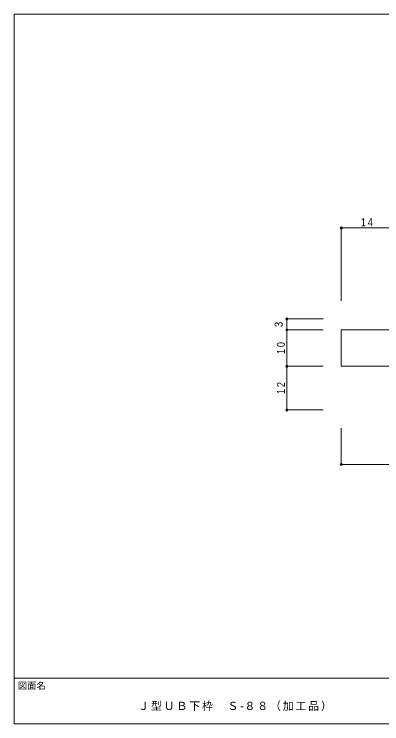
# Model space of a CAD drawing. Units: millimetres at full size, sheet at 1:1. Extents: x -141 to 141, y -98 to 98.
# Drawn here: x -141 to -39.9, y -97.5 to 97.5 of the extents above; entities that cross this region are included whole.
import ezdxf
from ezdxf.enums import TextEntityAlignment as Align

# ---------------------------------------------------------------- set-up
doc = ezdxf.new("R2010")
doc.units = ezdxf.units.MM
doc.header["$PDMODE"] = 32
doc.header["$PDSIZE"] = 0.6
for name, color, linetype, lineweight in [('0-0_ＫＢ製品', 2, 'Continuous', 9), ('0-3_寸法', 4, 'Continuous', 9), ('F-0_図面枠', 5, 'Continuous', 9), ('F-5_F-5ﾚｲﾔ', 7, 'Continuous', 9)]:
    doc.layers.add(name, color=color, linetype=linetype, lineweight=lineweight)
doc.styles.add('HGｺﾞｼｯｸM', font='')
doc.styles.get('HGｺﾞｼｯｸM').set_extended_font_data('HGｺﾞｼｯｸM')

msp = doc.modelspace()

# ---------------------------------------------------------------- linework, layer by layer
at = {"layer": '0-0_ＫＢ製品'}
for p, q in [((-51, 10.75), (-37, 10.75)), ((-51, 10.75), (-51, 0.75)), ((42, 0.75), (-51, 0.75))]:
    msp.add_line(p, q, dxfattribs=at)
at = {"layer": '0-3_寸法'}
for p, q in [((-51, 38.75), (-37, 38.75)), ((-51, 38.75), (-51, 18.75)), ((-66, 13.75), (-66, 10.75)), ((-66, 13.75), (-56, 13.75)), ((-66, 10.75), (-56, 10.75)), ((-66, 10.75), (-66, 0.75)), ((-66, 0.75), (-56, 0.75)), ((-66, 0.75), (-66, -11.25)), ((-66, -11.25), (-56, -11.25)), ((-51, -26.25), (-51, -16.25)), ((44, -26.25), (-51, -26.25))]:
    msp.add_line(p, q, dxfattribs=at)
for p in [(-51, 38.75), (-66, 13.75), (-66, 10.75), (-66, 0.75), (-66, -11.25), (-51, -26.25)]:
    msp.add_point(p, dxfattribs=at)
at = {"layer": 'F-0_図面枠'}
for p, q in [((-141, 97.5), (141, 97.5)), ((-141, -97.5), (-141, 97.5)), ((-141, -85), (141, -85)), ((141, -97.5), (-141, -97.5))]:
    msp.add_line(p, q, dxfattribs=at)

# ---------------------------------------------------------------- texts
at = {"layer": '0-3_寸法', "color": 7, "style": 'HGｺﾞｼｯｸM', "width": 0.9}
msp.add_text('3', height=2.199, rotation=90, dxfattribs=at).set_placement((-66.5, 11.5), align=Align.BOTTOM_LEFT)
at = {"layer": '0-3_寸法', "color": 7, "insert": (-45.625, 39.25), "char_height": 2.199, "attachment_point": 7, "style": 'HGｺﾞｼｯｸM'}
msp.add_mtext('\\T1.36;\\W0.85;14', dxfattribs=at)
at = {"layer": '0-3_寸法', "color": 7, "char_height": 2.199, "attachment_point": 7, "rotation": 90, "style": 'HGｺﾞｼｯｸM'}
for s, insert in [('\\T1.36;\\W0.85;10', (-66.5, 4.125)), ('\\T1.36;\\W0.85;12', (-66.5, -6.875))]:
    msp.add_mtext(s, dxfattribs=dict(at, insert=insert))
at = {"layer": 'F-0_図面枠', "color": 7, "style": 'HGｺﾞｼｯｸM'}
msp.add_text('図面名', height=1.833, dxfattribs=at).set_placement((-140, -88.5), align=Align.BOTTOM_LEFT)
at = {"layer": 'F-5_F-5ﾚｲﾔ', "insert": (-106.875, -94), "char_height": 2.199, "attachment_point": 7, "style": 'HGｺﾞｼｯｸM'}
msp.add_mtext('\\T1.17;Ｊ型ＵＢ下枠\u3000Ｓ-８８（加工品）', dxfattribs=at)

doc.saveas('drawing.dxf')
